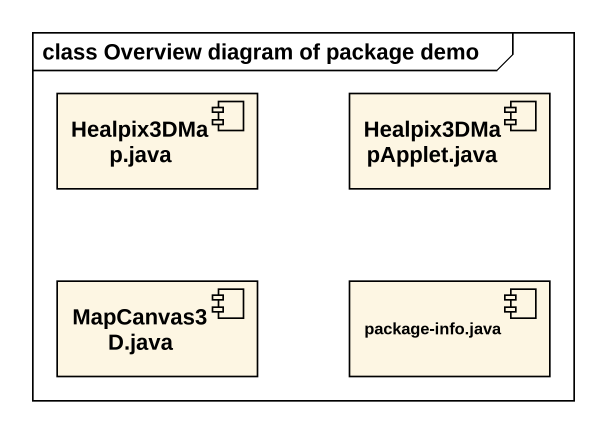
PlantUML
@startuml
mainframe class Overview diagram of package demo
component "Healpix3DMap.java" as Healpix3DMap_java
component "Healpix3DMapApplet.java" as Healpix3DMapApplet_java
component "MapCanvas3D.java" as MapCanvas3D_java
component "package-info.java" as package_info_java
@enduml
